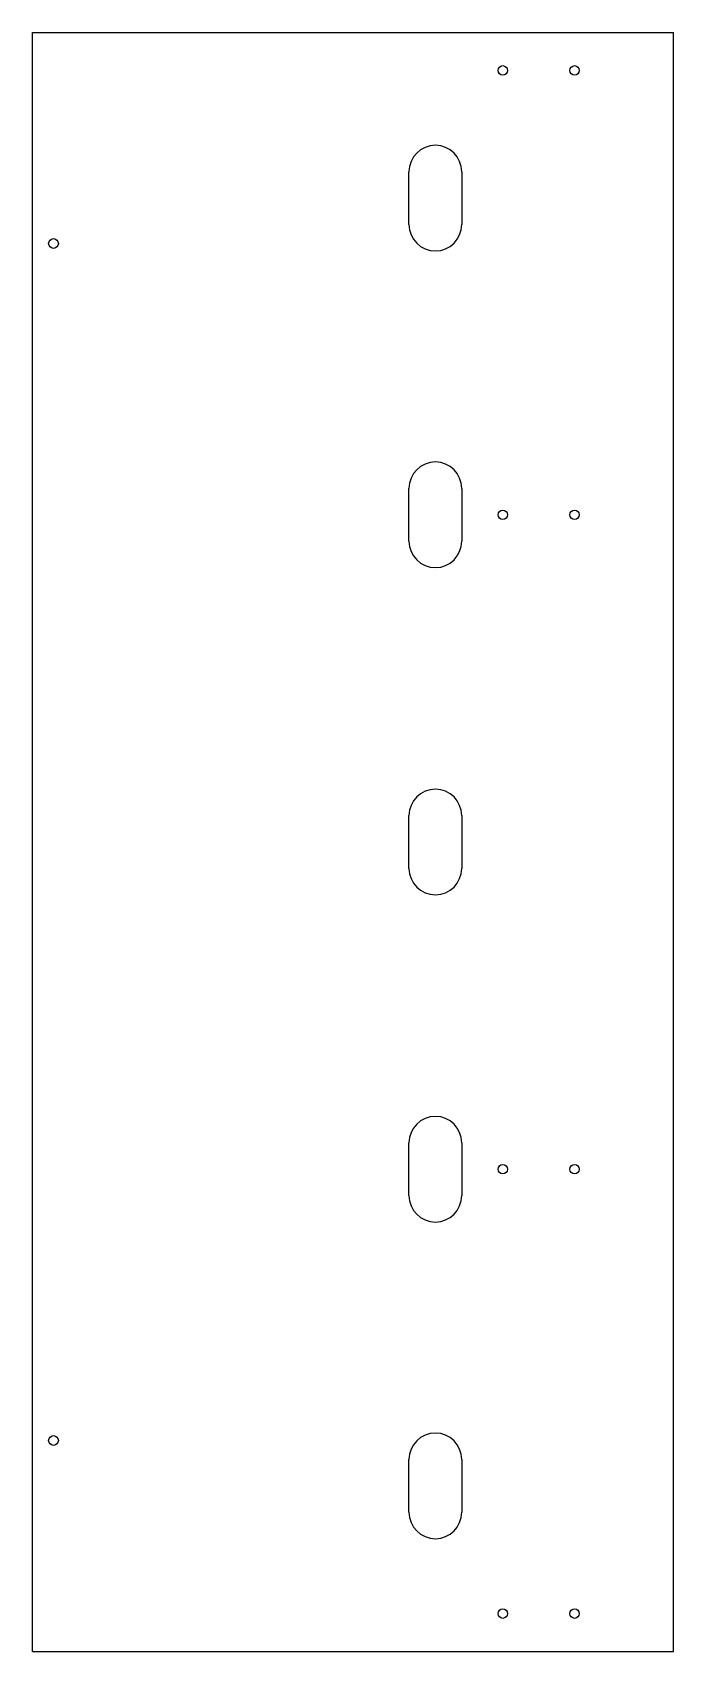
# Model space of a CAD drawing. Header units: millimetres. Extents: x 0 to 304, y 0 to 767.
import ezdxf

# ---------------------------------------------------------------- set-up
doc = ezdxf.new("R2010")
doc.units = ezdxf.units.MM

msp = doc.modelspace()

# ---------------------------------------------------------------- linework, layer by layer
at = {"color": 7, "linetype": 'Continuous', "lineweight": 25}
for p, q in [((0, 0), (0, 767)), ((0, 767), (303.79, 767)), ((303.79, 0), (303.79, 767)), ((178.41, 676), (178.41, 701)), ((203.41, 701), (203.41, 676)), ((178.41, 526), (178.41, 551)), ((203.41, 551), (203.41, 526)), ((178.41, 371), (178.41, 396)), ((203.41, 396), (203.41, 371)), ((178.41, 216), (178.41, 241)), ((203.41, 241), (203.41, 216)), ((178.41, 66), (178.41, 91)), ((203.41, 91), (203.41, 66)), ((0, 0), (303.79, 0))]:
    msp.add_line(p, q, dxfattribs=at)
for centre, radius in [((222.85, 749), 2.25), ((256.85, 749), 2.25), ((10, 667), 2.3), ((222.85, 538.5), 2.25), ((256.85, 538.5), 2.25), ((222.85, 228.5), 2.25), ((256.85, 228.5), 2.25), ((10, 100), 2.3), ((222.85, 18), 2.25), ((256.85, 18), 2.25)]:
    msp.add_circle(centre, radius, dxfattribs=at)
for centre, start, end in [((190.91, 701), 0, 180), ((190.91, 676), 180, 0), ((190.91, 551), 0, 180), ((190.91, 526), 180, 0), ((190.91, 396), 0, 180), ((190.91, 371), 180, 0), ((190.91, 241), 0, 180), ((190.91, 216), 180, 0), ((190.91, 91), 0, 180), ((190.91, 66), 180, 0)]:
    msp.add_arc(centre, 12.5, start, end, dxfattribs=at)

doc.saveas('drawing.dxf')
